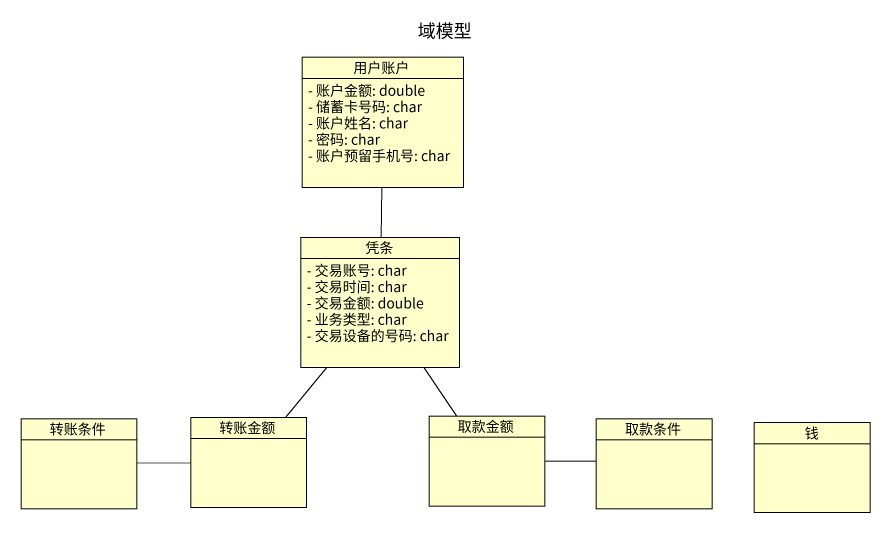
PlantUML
@startuml
title 域模型
hide circle
hide empty members
skinparam classAttributeIconSize 0
class 用户账户 {
  - 账户金额: double
  - 储蓄卡号码: char
  - 账户姓名: char
  - 密码: char
  - 账户预留手机号: char
}
class 凭条 {
  - 交易账号: char
  - 交易时间: char
  - 交易金额: double
  - 业务类型: char
  - 交易设备的号码: char
}
class 转账条件
class 转账金额
class 取款金额
class 取款条件
class 钱
用户账户 -- 凭条
凭条 -- 转账金额
凭条 -- 取款金额
转账金额 -left- 转账条件
取款金额 -right- 取款条件
@enduml
